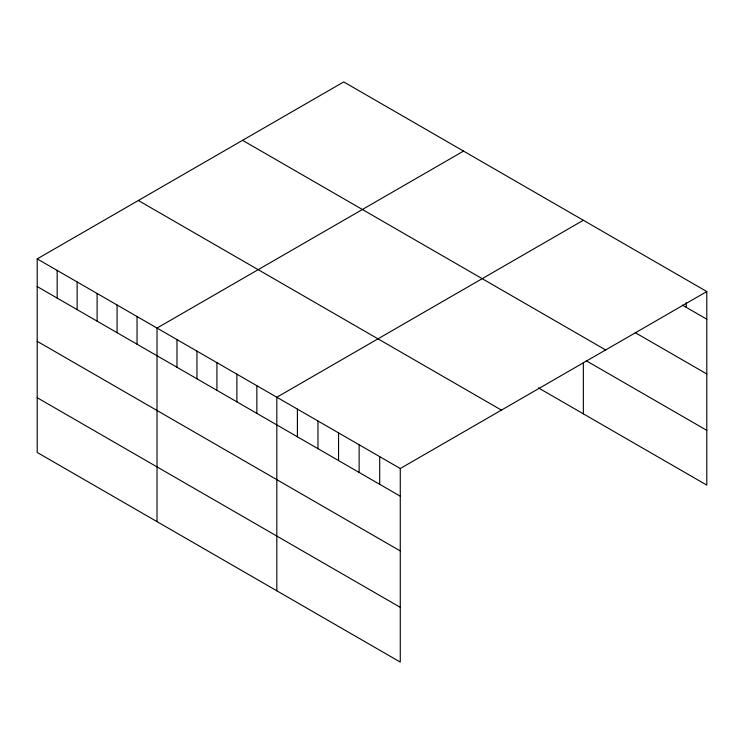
<?xml version="1.0" encoding="UTF-8"?>
<svg xmlns="http://www.w3.org/2000/svg" width="744" height="744" viewBox="0 0 744 744"><rect width="100%" height="100%" fill="white"/><g stroke="black" fill="none" stroke-linecap="round" stroke-linejoin="round"><path stroke-width="1.12" d="M37.2 258.893L400.272 468.515L400.272 662.076L37.2 452.454L37.2 258.893L343.728 81.924L706.8 291.546L706.8 485.107L538.424 387.894M463.54 151.097L157.012 328.067L157.012 521.628M583.352 220.27L276.824 397.24L276.824 590.801M400.272 468.515L706.8 291.546M682.304 305.077L706.8 319.213M635.283 332.67L706.8 373.962M242.572 140.328L605.644 349.94M586.291 360.784L706.8 430.358M138.356 200.499L501.428 410.111M37.2 286.57L400.272 496.192M37.2 341.31L400.272 550.932M37.2 397.714L400.272 607.337M686.228 302.724L686.228 307.337M583.352 362.514L583.352 413.831M379.7 456.639L379.7 484.307M359.129 444.754L359.129 472.431M338.548 432.878L338.548 460.555M317.976 421.002L317.976 448.678M297.405 409.126L297.405 436.793M256.857 385.718L256.857 413.394M236.89 374.186L236.89 401.862M216.923 362.654L216.923 390.33M196.955 351.131L196.955 378.798M176.979 339.599L176.979 367.276M137.045 316.544L137.045 344.212M117.078 305.012L117.078 332.689M97.111 293.48L97.111 321.157M77.134 281.957L77.134 309.625M57.167 270.425L57.167 298.102"/></g></svg>
